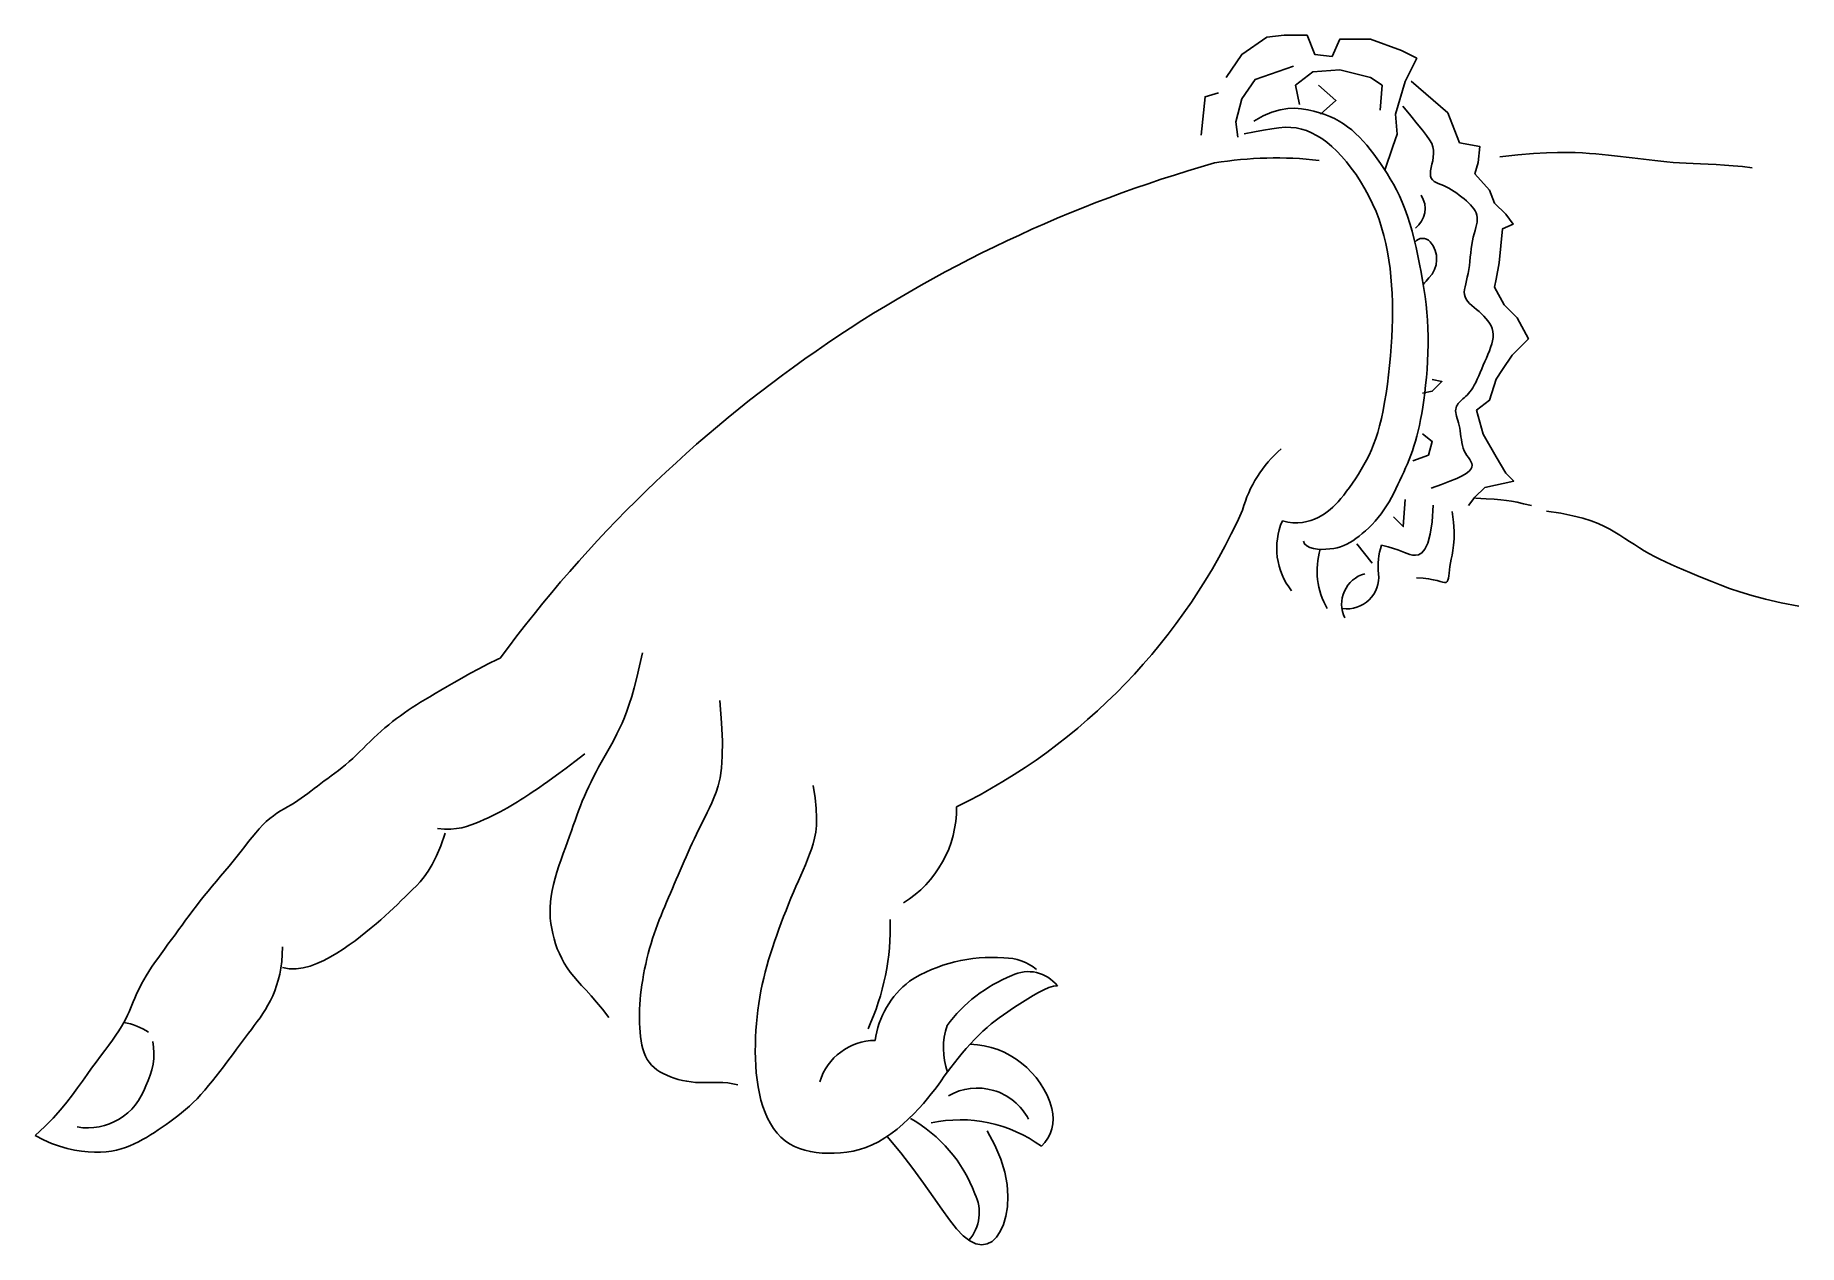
# Model space of a CAD drawing. Extents: x 2657 to 3449, y 3268 to 3812.
import ezdxf

# ---------------------------------------------------------------- set-up
doc = ezdxf.new("R2010")
doc.units = 0
doc.header["$LTSCALE"] = 10
doc.header["$MEASUREMENT"] = 0
for name, color, linetype in [('3', 3, 'CONTINUOUS'), ('4', 4, 'CONTINUOUS'), ('7', 7, 'CONTINUOUS')]:
    doc.layers.add(name, color=color, linetype=linetype)

msp = doc.modelspace()

# ---------------------------------------------------------------- linework, layer by layer
at = {"layer": '3'}
for points in [[(3233.72, 3789.11), (3241.5, 3782.2), (3234.58, 3776.16)], [(3284.75, 3656.85), (3289.09, 3655.98), (3284.75, 3651.64), (3280.4, 3650.77)], [(3276.05, 3620.37), (3283.01, 3622.98), (3284.75, 3629.06), (3280.4, 3632.53)], [(3272.58, 3603), (3271.71, 3590.85), (3267.36, 3595.19)]]:
    msp.add_lwpolyline(points, dxfattribs=at)
for points in [[(3280.69, 3699.56, -0.028242), (3283.27, 3702.51, 0.391101), (3283.78, 3718.79, 0.473409), (3276.92, 3718.6)], [(3116.4, 3384.53, 0.35331), (3095.91, 3389.19, 0.1371), (3066.81, 3366.67, 0.163977), (3066.99, 3345.76)], [(2710.14, 3359.47, -0.171673), (2706.94, 3339.65, -0.371757), (2676.2, 3321.1)], [(3076.68, 3270.2, 0.299962), (3079.35, 3291.1, 0.175871), (3050.34, 3324.96)]]:
    msp.add_lwpolyline(points, format="xyb", dxfattribs=at)
for centre, radius, start, end in [((3270.72, 3733.61), 10.83, 306.46533, 33.94788), ((2691.52, 3338.08), 30.52, 56.8415, 79.4318), ((3034.8, 3333.72), 26.28, 90.53247, 162.8843), ((3080.43, 3312.7), 25.89, 27.42157, 120.01143)]:
    msp.add_arc(centre, radius, start, end, dxfattribs=at)
at = {"layer": '4'}
for points in [[(3200.21, 3767.21), (3204.91, 3768.19), (3209.02, 3768.99), (3212.62, 3769.59), (3215.8, 3769.99), (3218.63, 3770.19), (3221.22, 3770.16), (3223.63, 3769.91), (3225.94, 3769.44), (3228.24, 3768.72), (3230.53, 3767.77), (3232.81, 3766.58), (3235.08, 3765.16), (3237.33, 3763.51), (3239.58, 3761.62), (3241.81, 3759.52), (3244.03, 3757.18), (3246.23, 3754.63), (3248.39, 3751.87), (3250.5, 3748.93), (3252.53, 3745.84), (3254.47, 3742.61), (3256.29, 3739.28), (3257.96, 3735.85), (3259.48, 3732.35), (3260.83, 3728.81), (3262.01, 3725.23), (3263.03, 3721.6), (3263.91, 3717.95), (3264.65, 3714.26), (3265.27, 3710.55), (3265.77, 3706.82), (3266.18, 3703.07), (3266.49, 3699.3), (3266.72, 3695.51), (3266.86, 3691.68), (3266.91, 3687.81), (3266.89, 3683.89), (3266.78, 3679.9), (3266.6, 3675.85), (3266.34, 3671.72), (3266, 3667.5), (3265.59, 3663.24), (3265.12, 3658.99), (3264.58, 3654.79), (3263.99, 3650.68), (3263.33, 3646.72), (3262.63, 3642.94), (3261.87, 3639.41), (3261.08, 3636.14), (3260.23, 3633.13), (3259.33, 3630.34), (3258.39, 3627.73), (3257.39, 3625.28), (3256.34, 3622.96), (3255.23, 3620.73), (3254.07, 3618.56), (3252.84, 3616.43), (3251.57, 3614.34), (3250.27, 3612.31), (3248.95, 3610.34), (3247.62, 3608.46), (3246.29, 3606.67), (3244.99, 3605), (3243.71, 3603.44), (3242.47, 3602.01), (3241.26, 3600.71), (3240.06, 3599.52), (3238.84, 3598.44), (3237.59, 3597.44), (3236.28, 3596.53), (3234.9, 3595.7), (3233.43, 3594.92), (3231.85, 3594.21), (3230.16, 3593.58), (3228.34, 3593.07), (3226.41, 3592.71), (3224.36, 3592.53), (3222.17, 3592.56), (3219.86, 3592.85), (3217.42, 3593.41)], [(3268.29, 3776.16), (3269.01, 3767.14), (3266.97, 3761.54), (3263.44, 3750.97)], [(3304.17, 3603.63), (3308.9, 3603.35), (3312.59, 3603.11), (3315.53, 3602.87), (3318.01, 3602.59), (3320.34, 3602.23), (3322.81, 3601.75), (3325.71, 3601.11), (3329.34, 3600.28)], [(3336.05, 3597.77), (3342.43, 3596.79), (3347.8, 3595.73), (3352.31, 3594.62), (3356.09, 3593.44), (3359.29, 3592.21), (3362.04, 3590.93), (3364.48, 3589.62), (3366.75, 3588.27), (3368.96, 3586.9), (3371.15, 3585.51), (3373.34, 3584.11), (3375.53, 3582.72), (3377.74, 3581.34), (3379.97, 3579.98), (3382.25, 3578.66), (3384.58, 3577.38), (3386.97, 3576.14), (3389.45, 3574.94), (3392.02, 3573.76), (3394.7, 3572.58), (3397.5, 3571.39), (3400.44, 3570.16), (3403.54, 3568.88), (3406.81, 3567.53), (3410.28, 3566.1), (3414.04, 3564.6), (3418.22, 3563.05), (3422.93, 3561.46), (3428.27, 3559.85), (3434.38, 3558.23), (3441.36, 3556.62), (3449.32, 3555.03)], [(2930.06, 3534.14), (2928.77, 3528.2), (2927.54, 3523), (2926.37, 3518.46), (2925.24, 3514.49), (2924.13, 3511), (2923.04, 3507.9), (2921.95, 3505.11), (2920.85, 3502.52), (2919.72, 3500.08), (2918.57, 3497.74), (2917.41, 3495.49), (2916.23, 3493.3), (2915.04, 3491.17), (2913.85, 3489.06), (2912.67, 3486.97), (2911.49, 3484.86), (2910.33, 3482.73), (2909.18, 3480.58), (2908.07, 3478.42), (2906.98, 3476.23), (2905.92, 3474.05), (2904.91, 3471.86), (2903.94, 3469.67), (2903.02, 3467.5), (2902.15, 3465.33), (2901.33, 3463.16), (2900.53, 3460.98), (2899.74, 3458.76), (2898.95, 3456.5), (2898.14, 3454.17), (2897.3, 3451.77), (2896.41, 3449.27), (2895.46, 3446.67), (2894.49, 3443.98), (2893.5, 3441.23), (2892.53, 3438.45), (2891.62, 3435.65), (2890.78, 3432.86), (2890.04, 3430.1), (2889.44, 3427.4), (2888.99, 3424.78), (2888.69, 3422.23), (2888.54, 3419.74), (2888.53, 3417.31), (2888.65, 3414.92), (2888.89, 3412.58), (2889.26, 3410.26), (2889.73, 3407.96), (2890.31, 3405.67), (2891, 3403.41), (2891.8, 3401.17), (2892.72, 3398.97), (2893.75, 3396.8), (2894.91, 3394.69), (2896.19, 3392.63), (2897.6, 3390.64), (2899.14, 3388.7), (2900.84, 3386.76), (2902.69, 3384.72), (2904.72, 3382.51), (2906.94, 3380.04), (2909.37, 3377.24), (2912.02, 3374.01), (2914.91, 3370.28)], [(2866.1, 3531.66), (2865.13, 3531.23), (2860.7, 3529.1), (2856.5, 3526.95), (2852.55, 3524.82), (2848.86, 3522.75), (2845.44, 3520.78), (2842.31, 3518.95), (2839.47, 3517.29), (2836.89, 3515.79), (2834.55, 3514.41), (2832.39, 3513.13), (2830.38, 3511.91), (2828.48, 3510.74), (2826.66, 3509.57), (2824.88, 3508.38), (2823.1, 3507.16), (2821.33, 3505.88), (2819.56, 3504.57), (2817.81, 3503.21), (2816.07, 3501.81), (2814.36, 3500.37), (2812.66, 3498.9), (2811, 3497.4), (2809.36, 3495.86), (2807.76, 3494.31), (2806.17, 3492.74), (2804.59, 3491.19), (2803.02, 3489.64), (2801.46, 3488.13), (2799.89, 3486.65), (2798.31, 3485.23), (2796.71, 3483.86), (2795.11, 3482.55), (2793.5, 3481.29), (2791.9, 3480.07), (2790.3, 3478.88), (2788.72, 3477.72), (2787.15, 3476.57), (2785.62, 3475.42), (2784.11, 3474.28), (2782.62, 3473.15), (2781.15, 3472.03), (2779.69, 3470.92), (2778.23, 3469.84), (2776.76, 3468.79), (2775.28, 3467.78), (2773.77, 3466.8), (2772.23, 3465.87), (2770.67, 3464.96), (2769.08, 3464.04), (2767.49, 3463.09), (2765.88, 3462.07), (2764.27, 3460.96), (2762.67, 3459.73), (2761.08, 3458.35), (2759.5, 3456.81), (2757.92, 3455.11), (2756.35, 3453.28), (2754.75, 3451.34), (2753.14, 3449.3), (2751.49, 3447.18), (2749.79, 3445.01), (2748.05, 3442.8), (2746.24, 3440.58), (2744.39, 3438.34), (2742.5, 3436.09), (2740.6, 3433.84), (2738.7, 3431.59), (2736.82, 3429.35), (2734.96, 3427.11), (2733.16, 3424.88), (2731.41, 3422.67), (2729.72, 3420.48), (2728.07, 3418.29), (2726.45, 3416.12), (2724.86, 3413.95), (2723.28, 3411.79), (2721.71, 3409.63), (2720.13, 3407.47), (2718.53, 3405.32), (2716.94, 3403.18), (2715.37, 3401.05), (2713.82, 3398.94), (2712.32, 3396.86), (2710.89, 3394.83), (2709.54, 3392.84), (2708.28, 3390.91), (2707.13, 3389.04), (2706.08, 3387.23), (2705.12, 3385.47), (2704.24, 3383.77), (2703.43, 3382.11), (2702.69, 3380.5), (2701.99, 3378.93), (2701.34, 3377.39), (2700.72, 3375.88), (2700.1, 3374.38), (2699.45, 3372.87), (2698.76, 3371.32), (2697.99, 3369.72), (2697.1, 3368.05), (2696.09, 3366.27), (2694.91, 3364.37), (2693.55, 3362.34), (2692.02, 3360.17), (2690.35, 3357.87), (2688.55, 3355.45), (2686.66, 3352.91), (2684.69, 3350.27), (2682.67, 3347.52), (2680.61, 3344.68), (2678.53, 3341.75), (2676.37, 3338.71), (2674.04, 3335.55), (2671.48, 3332.25), (2668.61, 3328.78), (2665.34, 3325.13), (2661.61, 3321.28), (2657.34, 3317.21)], [(2964.84, 3512.76), (2965.6, 3502.71), (2965.92, 3494.42), (2965.87, 3487.68), (2965.5, 3482.25), (2964.89, 3477.89), (2964.08, 3474.38), (2963.15, 3471.49), (2962.16, 3468.98), (2961.16, 3466.66), (2960.16, 3464.47), (2959.16, 3462.38), (2958.17, 3460.37), (2957.18, 3458.42), (2956.21, 3456.5), (2955.24, 3454.59), (2954.29, 3452.65), (2953.34, 3450.69), (2952.42, 3448.68), (2951.5, 3446.65), (2950.59, 3444.6), (2949.69, 3442.54), (2948.79, 3440.47), (2947.9, 3438.39), (2947, 3436.33), (2946.11, 3434.28), (2945.22, 3432.24), (2944.34, 3430.21), (2943.46, 3428.18), (2942.58, 3426.17), (2941.72, 3424.16), (2940.86, 3422.15), (2940.02, 3420.15), (2939.19, 3418.15), (2938.38, 3416.13), (2937.58, 3414.11), (2936.81, 3412.06), (2936.05, 3409.99), (2935.32, 3407.88), (2934.61, 3405.73), (2933.93, 3403.53), (2933.27, 3401.28), (2932.65, 3398.98), (2932.06, 3396.65), (2931.51, 3394.31), (2931.01, 3391.95), (2930.54, 3389.61), (2930.13, 3387.28), (2929.77, 3384.97), (2929.46, 3382.71), (2929.21, 3380.49), (2929.01, 3378.3), (2928.86, 3376.14), (2928.76, 3374.01), (2928.7, 3371.91), (2928.69, 3369.82), (2928.73, 3367.76), (2928.81, 3365.71), (2928.94, 3363.69), (2929.13, 3361.71), (2929.4, 3359.78), (2929.75, 3357.93), (2930.19, 3356.15), (2930.74, 3354.48), (2931.4, 3352.92), (2932.19, 3351.47), (2933.1, 3350.15), (2934.12, 3348.94), (2935.27, 3347.83), (2936.52, 3346.82), (2937.88, 3345.9), (2939.35, 3345.07), (2940.91, 3344.31), (2942.57, 3343.62), (2944.32, 3343), (2946.14, 3342.47), (2948.03, 3342.01), (2949.96, 3341.63), (2951.92, 3341.34), (2953.92, 3341.15), (2955.92, 3341.04), (2957.93, 3341.03), (2959.95, 3341.07), (2961.99, 3341.12), (2964.06, 3341.14), (2966.17, 3341.08), (2968.33, 3340.9), (2970.56, 3340.55), (2972.86, 3340)], [(3006.74, 3474.47), (3007.56, 3468.9), (3008.04, 3464.13), (3008.22, 3460.06), (3008.14, 3456.55), (3007.83, 3453.5), (3007.33, 3450.8), (3006.69, 3448.33), (3005.92, 3445.98), (3005.08, 3443.64), (3004.17, 3441.29), (3003.2, 3438.92), (3002.18, 3436.53), (3001.12, 3434.11), (3000.04, 3431.64), (2998.94, 3429.12), (2997.82, 3426.53), (2996.71, 3423.88), (2995.6, 3421.18), (2994.5, 3418.43), (2993.42, 3415.64), (2992.36, 3412.84), (2991.33, 3410.02), (2990.32, 3407.21), (2989.35, 3404.42), (2988.43, 3401.65), (2987.55, 3398.9), (2986.71, 3396.16), (2985.92, 3393.42), (2985.18, 3390.67), (2984.49, 3387.91), (2983.85, 3385.12), (2983.26, 3382.3), (2982.73, 3379.44), (2982.26, 3376.54), (2981.85, 3373.6), (2981.5, 3370.62), (2981.21, 3367.59), (2980.98, 3364.52), (2980.83, 3361.41), (2980.74, 3358.26), (2980.72, 3355.07), (2980.77, 3351.86), (2980.92, 3348.64), (2981.16, 3345.44), (2981.51, 3342.27), (2981.97, 3339.16), (2982.55, 3336.12), (2983.26, 3333.18), (2984.11, 3330.34), (2985.1, 3327.63), (2986.24, 3325.06), (2987.52, 3322.66), (2988.94, 3320.42), (2990.51, 3318.38), (2992.23, 3316.54), (2994.11, 3314.92), (2996.13, 3313.53), (2998.3, 3312.37), (3000.59, 3311.41), (3002.99, 3310.65), (3005.49, 3310.07), (3008.07, 3309.66), (3010.72, 3309.4), (3013.43, 3309.28), (3016.18, 3309.29), (3018.96, 3309.44), (3021.77, 3309.76), (3024.61, 3310.26), (3027.46, 3310.97), (3030.31, 3311.89), (3033.17, 3313.05), (3036.01, 3314.47), (3038.84, 3316.16), (3041.64, 3318.08), (3044.37, 3320.18), (3047.01, 3322.42), (3049.54, 3324.73), (3051.94, 3327.08), (3054.17, 3329.42), (3056.22, 3331.69), (3058.07, 3333.87), (3059.76, 3335.95), (3061.31, 3337.97), (3062.78, 3339.95), (3064.2, 3341.9), (3065.6, 3343.86), (3067.04, 3345.84), (3068.56, 3347.87), (3070.17, 3349.96), (3071.87, 3352.09), (3073.65, 3354.24), (3075.48, 3356.37), (3077.35, 3358.46), (3079.23, 3360.48), (3081.11, 3362.4), (3082.97, 3364.2), (3084.79, 3365.85), (3086.59, 3367.38), (3088.4, 3368.82), (3090.24, 3370.2), (3092.13, 3371.54), (3094.1, 3372.89), (3096.16, 3374.26), (3098.35, 3375.7), (3100.67, 3377.21), (3103.08, 3378.74), (3105.53, 3380.22), (3107.96, 3381.59), (3110.32, 3382.77), (3112.55, 3383.7), (3114.59, 3384.31), (3116.4, 3384.53)], [(3039.87, 3316.87), (3046.05, 3309.5), (3051.5, 3302.45), (3056.32, 3295.83), (3060.61, 3289.71), (3064.44, 3284.2), (3067.91, 3279.38), (3071.1, 3275.34), (3074.11, 3272.18), (3077, 3269.95), (3079.76, 3268.64), (3082.38, 3268.2), (3084.81, 3268.58), (3087.03, 3269.72), (3089.02, 3271.59), (3090.74, 3274.13), (3092.17, 3277.29), (3093.27, 3281.03), (3093.97, 3285.3), (3094.17, 3290.05), (3093.8, 3295.23), (3092.76, 3300.79), (3090.98, 3306.69), (3088.35, 3312.88), (3084.8, 3319.31)]]:
    msp.add_lwpolyline(points, dxfattribs=at)
for points in [[(3233.93, 3755.35, 0.070352), (3186.96, 3754.17, 0.166753), (2866.1, 3531.66, 0.164525)], [(3107.06, 3391.83, 0.178938), (3092.35, 3397.08, 0.163809), (3049.97, 3386.58, 0.197771), (3034.56, 3360)]]:
    msp.add_lwpolyline(points, format="xyb", dxfattribs=at)
for centre, radius, start, end in [((3245.83, 3581.14), 30.95, 156.63443, 218.20693), ((3266.9, 3570.9), 33.87, 163.31306, 209.96374), ((3075.66, 3318.6), 39.75, 15.69909, 87.73473), ((3097.66, 3324.79), 16.89, 312.98114, 15.69909), ((3072.77, 3262.69), 61.64, 53.79575, 102.25661)]:
    msp.add_arc(centre, radius, start, end, dxfattribs=at)
at = {"layer": '7'}
for points in [[(3192.23, 3792.56), (3199.15, 3802.92), (3210.38, 3810.69), (3218.16, 3811.55), (3228.53, 3811.55), (3231.99, 3802.92), (3239.77, 3802.06), (3243.23, 3809.83), (3257.06, 3809.83), (3270.89, 3804.65), (3277.8, 3801.19), (3272.61, 3790.83), (3268.29, 3776.16)], [(3222.48, 3797.74), (3205.2, 3791.7), (3199.15, 3783.06), (3196.55, 3772.71), (3197.42, 3765.8)], [(3225.08, 3780.47), (3223.35, 3789.11), (3231.13, 3795.15), (3243.23, 3796.01), (3257.06, 3792.56), (3262.24, 3789.11), (3261.38, 3777.88)], [(3188.78, 3785.65), (3182.73, 3783.93), (3181, 3766.66)], [(3275.2, 3790.92), (3291.7, 3776.69), (3296.95, 3763.2)], [(3204.57, 3773.03), (3208.78, 3775.34), (3212.7, 3776.98), (3216.38, 3778.04), (3219.81, 3778.59), (3223.03, 3778.73), (3226.04, 3778.54), (3228.87, 3778.09), (3231.54, 3777.48), (3234.06, 3776.77), (3236.44, 3775.97), (3238.71, 3775.08), (3240.85, 3774.09), (3242.9, 3772.99), (3244.86, 3771.78), (3246.74, 3770.46), (3248.55, 3769.02), (3250.31, 3767.46), (3252.01, 3765.78), (3253.67, 3764), (3255.29, 3762.12), (3256.88, 3760.16), (3258.44, 3758.13), (3259.97, 3756.03), (3261.48, 3753.88), (3262.97, 3751.69), (3264.45, 3749.43), (3265.9, 3747.1), (3267.31, 3744.66), (3268.68, 3742.11), (3270, 3739.42), (3271.27, 3736.57), (3272.47, 3733.55), (3273.61, 3730.34), (3274.68, 3726.97), (3275.68, 3723.47), (3276.62, 3719.86), (3277.49, 3716.19), (3278.3, 3712.47), (3279.06, 3708.75), (3279.75, 3705.06), (3280.39, 3701.41), (3280.97, 3697.81), (3281.49, 3694.23), (3281.93, 3690.66), (3282.29, 3687.1), (3282.57, 3683.52), (3282.77, 3679.92), (3282.87, 3676.27), (3282.88, 3672.57), (3282.8, 3668.85), (3282.64, 3665.13), (3282.41, 3661.45), (3282.12, 3657.82), (3281.77, 3654.29), (3281.37, 3650.88), (3280.94, 3647.63), (3280.48, 3644.54), (3280, 3641.63), (3279.48, 3638.87), (3278.94, 3636.25), (3278.37, 3633.77), (3277.77, 3631.41), (3277.14, 3629.16), (3276.49, 3627), (3275.8, 3624.92), (3275.09, 3622.92), (3274.35, 3620.97), (3273.59, 3619.06), (3272.79, 3617.18), (3271.97, 3615.31), (3271.12, 3613.44), (3270.24, 3611.56), (3269.34, 3609.66), (3268.4, 3607.74), (3267.42, 3605.82), (3266.4, 3603.9), (3265.33, 3602.01), (3264.21, 3600.15), (3263.02, 3598.33), (3261.78, 3596.57), (3260.46, 3594.89), (3259.09, 3593.27), (3257.68, 3591.74), (3256.24, 3590.29), (3254.79, 3588.93), (3253.33, 3587.66), (3251.9, 3586.5), (3250.48, 3585.44), (3249.11, 3584.5), (3247.75, 3583.66), (3246.39, 3582.93), (3245, 3582.3), (3243.57, 3581.77), (3242.06, 3581.34), (3240.46, 3581.01), (3238.75, 3580.77), (3236.91, 3580.62), (3235.01, 3580.59), (3233.13, 3580.71), (3231.35, 3580.98), (3229.76, 3581.45), (3228.42, 3582.14), (3227.43, 3583.06), (3226.86, 3584.26)], [(3271.45, 3779.68), (3275.05, 3775.34), (3278, 3771.79), (3280.36, 3768.9), (3282.19, 3766.54), (3283.54, 3764.59), (3284.48, 3762.93), (3285.05, 3761.43), (3285.33, 3759.95), (3285.36, 3758.41), (3285.2, 3756.82), (3284.93, 3755.21), (3284.59, 3753.62), (3284.27, 3752.08), (3284.01, 3750.65), (3283.88, 3749.35), (3283.95, 3748.22), (3284.26, 3747.29), (3284.8, 3746.53), (3285.53, 3745.9), (3286.42, 3745.38), (3287.44, 3744.91), (3288.56, 3744.46), (3289.74, 3743.99), (3290.95, 3743.47), (3292.17, 3742.87), (3293.38, 3742.18), (3294.58, 3741.42), (3295.75, 3740.62), (3296.89, 3739.77), (3298, 3738.89), (3299.07, 3738), (3300.08, 3737.1), (3301.03, 3736.22), (3301.91, 3735.34), (3302.71, 3734.45), (3303.41, 3733.56), (3303.99, 3732.65), (3304.46, 3731.71), (3304.78, 3730.74), (3304.95, 3729.74), (3304.97, 3728.68), (3304.85, 3727.57), (3304.62, 3726.4), (3304.31, 3725.15), (3303.95, 3723.82), (3303.57, 3722.4), (3303.18, 3720.88), (3302.83, 3719.25), (3302.53, 3717.51), (3302.27, 3715.68), (3302.04, 3713.8), (3301.83, 3711.88), (3301.62, 3709.97), (3301.39, 3708.08), (3301.13, 3706.25), (3300.83, 3704.51), (3300.48, 3702.88), (3300.1, 3701.36), (3299.75, 3699.94), (3299.44, 3698.61), (3299.22, 3697.37), (3299.12, 3696.19), (3299.19, 3695.08), (3299.45, 3694.02), (3299.94, 3693.02), (3300.62, 3692.04), (3301.47, 3691.1), (3302.44, 3690.17), (3303.5, 3689.25), (3304.6, 3688.32), (3305.73, 3687.38), (3306.83, 3686.41), (3307.88, 3685.41), (3308.85, 3684.37), (3309.72, 3683.29), (3310.49, 3682.16), (3311.12, 3680.99), (3311.61, 3679.77), (3311.94, 3678.5), (3312.08, 3677.17), (3312.03, 3675.78), (3311.81, 3674.34), (3311.44, 3672.86), (3310.95, 3671.33), (3310.37, 3669.77), (3309.72, 3668.18), (3309.03, 3666.56), (3308.33, 3664.93), (3307.63, 3663.29), (3306.94, 3661.66), (3306.27, 3660.05), (3305.59, 3658.5), (3304.93, 3657.02), (3304.27, 3655.62), (3303.61, 3654.34), (3302.95, 3653.19), (3302.3, 3652.19), (3301.65, 3651.32), (3301, 3650.56), (3300.36, 3649.88), (3299.73, 3649.28), (3299.12, 3648.73), (3298.53, 3648.21), (3297.95, 3647.7), (3297.4, 3647.18), (3296.89, 3646.64), (3296.42, 3646.08), (3296.02, 3645.5), (3295.68, 3644.89), (3295.42, 3644.24), (3295.26, 3643.56), (3295.2, 3642.83), (3295.26, 3642.06), (3295.41, 3641.23), (3295.63, 3640.36), (3295.91, 3639.43), (3296.21, 3638.44), (3296.52, 3637.39), (3296.82, 3636.27), (3297.08, 3635.09), (3297.29, 3633.84), (3297.46, 3632.54), (3297.62, 3631.21), (3297.8, 3629.88), (3298.01, 3628.55), (3298.27, 3627.26), (3298.62, 3626.02), (3299.08, 3624.85), (3299.65, 3623.77), (3300.29, 3622.77), (3300.95, 3621.83), (3301.57, 3620.94), (3302.09, 3620.08), (3302.46, 3619.24), (3302.62, 3618.4), (3302.52, 3617.54), (3302.09, 3616.66), (3301.26, 3615.73), (3299.98, 3614.73), (3298.16, 3613.65), (3295.75, 3612.47), (3292.66, 3611.16), (3288.84, 3609.72), (3284.2, 3608.12)], [(3296.95, 3763.2), (3306.1, 3761.62), (3305.37, 3754.35), (3303.91, 3749.27), (3310.46, 3742), (3312.64, 3736.19), (3317.73, 3731.11), (3321.04, 3726.64), (3316.28, 3724.57), (3314.82, 3709.31), (3313.37, 3702.05), (3312.64, 3698.41), (3317.01, 3690.42), (3322.83, 3684.61), (3327.92, 3675.17), (3320.64, 3667.9), (3316.28, 3661.36), (3313.37, 3657), (3310.46, 3647.56), (3304.64, 3643.2), (3307.55, 3632.3), (3313.37, 3622.13), (3317.73, 3614.87), (3321.37, 3611.24), (3308.28, 3608.33), (3303.91, 3603.97), (3301, 3600.34)], [(3315.08, 3756.99), (3323.22, 3757.81), (3330.16, 3758.37), (3336.04, 3758.73), (3341.02, 3758.91), (3345.28, 3758.94), (3348.97, 3758.85), (3352.25, 3758.68), (3355.28, 3758.46), (3358.2, 3758.22), (3361.05, 3757.95), (3363.83, 3757.68), (3366.55, 3757.39), (3369.22, 3757.09), (3371.85, 3756.78), (3374.45, 3756.47), (3377.02, 3756.16), (3379.59, 3755.84), (3382.16, 3755.53), (3384.76, 3755.24), (3387.4, 3754.95), (3390.1, 3754.69), (3392.88, 3754.45), (3395.77, 3754.24), (3398.77, 3754.06), (3401.91, 3753.92), (3405.19, 3753.79), (3408.62, 3753.66), (3412.22, 3753.49), (3415.98, 3753.26), (3419.92, 3752.94), (3424.04, 3752.52), (3428.34, 3751.97)], [(3261.99, 3582.42), (3264.89, 3581.71), (3267.27, 3581.02), (3269.22, 3580.36), (3270.83, 3579.75), (3272.2, 3579.19), (3273.43, 3578.71), (3274.61, 3578.33), (3275.84, 3578.05), (3277.19, 3577.93), (3278.62, 3578.16), (3280.06, 3579), (3281.45, 3580.66), (3282.72, 3583.4), (3283.82, 3587.44), (3284.66, 3593.03), (3285.19, 3600.39)], [(3293.72, 3597.55), (3294.26, 3592.81), (3294.5, 3588.78), (3294.51, 3585.39), (3294.33, 3582.52), (3294.02, 3580.1), (3293.65, 3578.02), (3293.26, 3576.18), (3292.93, 3574.5), (3292.68, 3572.89), (3292.5, 3571.37), (3292.35, 3569.97), (3292.21, 3568.71), (3292.03, 3567.63), (3291.78, 3566.75), (3291.44, 3566.12), (3290.95, 3565.75), (3290.3, 3565.67), (3289.44, 3565.82), (3288.32, 3566.13), (3286.92, 3566.54), (3285.19, 3566.97), (3283.09, 3567.36), (3280.58, 3567.65), (3277.62, 3567.76)], [(3250.84, 3583.03), (3257.79, 3574.35)], [(2837.99, 3455.14), (2841.09, 3454.9), (2843.91, 3454.91), (2846.5, 3455.13), (2848.87, 3455.55), (2851.08, 3456.11), (2853.16, 3456.79), (2855.14, 3457.55), (2857.05, 3458.37), (2858.93, 3459.2), (2860.78, 3460.05), (2862.59, 3460.91), (2864.36, 3461.78), (2866.08, 3462.66), (2867.76, 3463.54), (2869.38, 3464.43), (2870.94, 3465.32), (2872.43, 3466.21), (2873.88, 3467.11), (2875.3, 3468.01), (2876.7, 3468.93), (2878.09, 3469.86), (2879.5, 3470.81), (2880.93, 3471.78), (2882.4, 3472.78), (2883.94, 3473.83), (2885.63, 3474.99), (2887.56, 3476.34), (2889.84, 3477.96), (2892.55, 3479.93), (2895.78, 3482.33), (2899.64, 3485.23), (2904.22, 3488.73)], [(2768.33, 3392.76), (2771.4, 3392.18), (2774.5, 3392.13), (2777.62, 3392.54), (2780.74, 3393.35), (2783.84, 3394.49), (2786.89, 3395.9), (2789.89, 3397.5), (2792.8, 3399.23), (2795.61, 3401.04), (2798.33, 3402.89), (2800.94, 3404.78), (2803.46, 3406.69), (2805.87, 3408.6), (2808.18, 3410.5), (2810.38, 3412.37), (2812.48, 3414.21), (2814.48, 3416), (2816.39, 3417.74), (2818.23, 3419.44), (2820, 3421.12), (2821.73, 3422.78), (2823.43, 3424.43), (2825.11, 3426.08), (2826.79, 3427.74), (2828.49, 3429.43), (2830.21, 3431.28), (2831.95, 3433.42), (2833.74, 3435.97), (2835.58, 3439.08), (2837.47, 3442.87), (2839.42, 3447.48), (2841.45, 3453.05)], [(2657.34, 3317.21), (2661.05, 3315.29), (2664.69, 3313.7), (2668.22, 3312.42), (2671.65, 3311.42), (2674.95, 3310.69), (2678.12, 3310.18), (2681.13, 3309.88), (2683.98, 3309.77), (2686.64, 3309.81), (2689.15, 3309.99), (2691.51, 3310.3), (2693.75, 3310.74), (2695.87, 3311.3), (2697.9, 3311.95), (2699.87, 3312.7), (2701.77, 3313.53), (2703.64, 3314.44), (2705.48, 3315.41), (2707.29, 3316.44), (2709.08, 3317.52), (2710.85, 3318.65), (2712.6, 3319.81), (2714.35, 3321.01), (2716.09, 3322.23), (2717.83, 3323.47), (2719.57, 3324.75), (2721.31, 3326.07), (2723.06, 3327.45), (2724.8, 3328.9), (2726.54, 3330.44), (2728.28, 3332.07), (2730.02, 3333.82), (2731.76, 3335.69), (2733.49, 3337.67), (2735.21, 3339.72), (2736.91, 3341.82), (2738.58, 3343.95), (2740.22, 3346.08), (2741.82, 3348.19), (2743.37, 3350.25), (2744.87, 3352.24), (2746.32, 3354.17), (2747.73, 3356.05), (2749.1, 3357.88), (2750.45, 3359.68), (2751.78, 3361.44), (2753.09, 3363.19), (2754.4, 3364.94), (2755.7, 3366.68), (2756.99, 3368.43), (2758.27, 3370.21), (2759.51, 3372.04), (2760.71, 3373.91), (2761.86, 3375.86), (2762.95, 3377.89), (2763.97, 3380.01), (2764.91, 3382.24), (2765.75, 3384.59), (2766.5, 3387.08), (2767.13, 3389.72), (2767.64, 3392.52), (2768.01, 3395.5), (2768.25, 3398.66), (2768.33, 3402.04)]]:
    msp.add_lwpolyline(points, dxfattribs=at)
msp.add_lwpolyline([(3216.87, 3625.75, 0.147612), (3199.54, 3598.26, -0.174972), (3071.09, 3464.86)], format="xyb", dxfattribs=at)
for centre, radius, start, end in [((3289.14, 3572.94), 28.76, 160.74417, 186.56009), ((3258.27, 3555.94), 14.25, 105.70063, 205.56607), ((3246.53, 3568.04), 14.14, 261.66251, 6.56009), ((3021.25, 3464.38), 49.84, 301.42494, 0.55016), ((2929.88, 3411.27), 111.47, 335.61219, 1.5297)]:
    msp.add_arc(centre, radius, start, end, dxfattribs=at)

doc.saveas('drawing.dxf')
